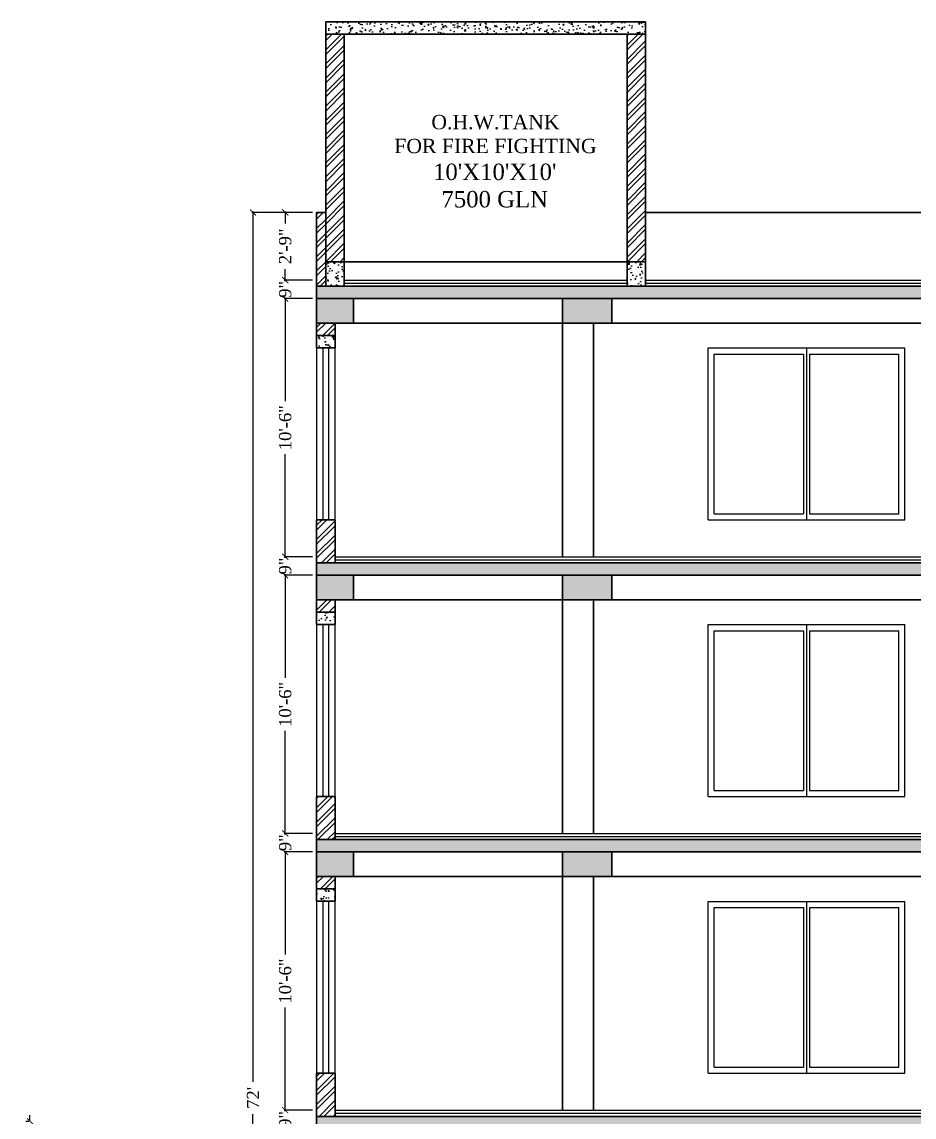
# Model space of a CAD drawing. Header units: inches. Extents: x 137014 to 144844, y -150241 to -148176.
# Drawn here: x 143550 to 143985, y -149403 to -148868 of the extents above; entities that cross this region are included whole.
import ezdxf

# ---------------------------------------------------------------- set-up
doc = ezdxf.new("R2010")
doc.units = ezdxf.units.IN
doc.header["$LTSCALE"] = 15
doc.header["$MEASUREMENT"] = 0
doc.header["$PDMODE"] = 2
doc.layers.get('0').update_dxf_attribs({"linetype": 'CONTINUOUS'})
doc.layers.get('Defpoints').update_dxf_attribs({"linetype": 'CONTINUOUS'})
doc.layers.add('DIMENSION', color=251, linetype='CONTINUOUS', lineweight=15)
doc.layers.add('WALL', color=1, linetype='CONTINUOUS', lineweight=30)
for name, color, linetype in [('HACH', 8, 'CONTINUOUS'), ('HATCH', 252, 'CONTINUOUS'), ('stair', 31, 'CONTINUOUS'), ('TEXT', 2, 'CONTINUOUS'), ('WINDOW', 140, 'CONTINUOUS')]:
    doc.layers.add(name, color=color, linetype=linetype)
doc.styles.add('arial', font='times.ttf')
doc.styles.add('times', font='times.ttf', dxfattribs={"height": 6})
doc.dimstyles.new('NAUMAN', dxfattribs={"dimtxt": 7, "dimasz": 3, "dimexe": 0.5, "dimexo": 2, "dimgap": 3, "dimtad": 0, "dimdec": 1, "dimzin": 0, "dimdsep": 46, "dimlunit": 4, "dimtxsty": 'times', "dimblk1": 'ARCHTICK', "dimblk2": 'ARCHTICK', "dimsah": 1, "dimcen": 0, "dimdle": 0.5, "dimclrd": 256, "dimclre": 256, "dimclrt": 2, "dimadec": 0, "dimazin": 0, "dimtfac": 1, "dimtdec": 1, "dimtix": 1, "dimtofl": 0, "dimtmove": 1, "dimatfit": 3, "dimldrblk": 'ARCHTICK', "dimfxl": 4, "dimtolj": 1, "dimtzin": 0, "dimarcsym": 0})
pattern_1 = [(50, (-432.95, 3237.4475), (7.17260183, -0.62752135), [0.75, -8.25]), (355, (-432.95, 3237.4475), (-1.38751334, 7.52192134), [0.6, -6.6]), (100.4514445, (-432.3525, 3237.395), (5.78508847, 6.8943999), [0.63740192, -7.01142112]), (46.1842, (-432.95, 3239.4475), (10.6724133, -1.6551928), [1.125, -12.375]), (96.6356355, (-432.061, 3239.31), (9.34661946, 9.741186), [0.9561034, -10.5171376]), (351.184164, (-432.95, 3239.448), (9.34661945, 9.741186), [0.9, -9.9]), (21, (-431.95, 3238.9475), (5.96907052, -4.0261889), [0.75, -8.25]), (326, (-431.95, 3238.9475), (2.43315332, 7.25150045), [0.6, -6.6]), (71.4514447, (-431.453, 3238.612), (8.40222377, 3.22531153), [0.6374019, -7.01142112]), (37.5, (-432.9502, 3237.4475), (0.121598553, 3.328938538), [0, -6.52, 0, -6.7, 0, -6.625]), (7.5, (-432.9502, 3237.4475), (2.630695374, 3.94411712), [0, -3.82, 0, -6.37, 0, -2.525]), (327.5, (-435.1802, 3237.4475), (5.338224362, -0.225548717), [0, -2.5, 0, -7.8, 0, -10.35]), (317.5, (-436.18, 3237.4475), (5.83186169, 1.00104982), [0, -3.25, 0, -5.18, 0, -7.35])]
pattern_2 = [(45, (0, 0), (-3.44714556, 3.44714556), []), (45, (2.298, 0), (-3.44714556, 3.44714556), [])]
pattern_3 = [(50, (0, 0), (7.17260183, -0.62752135), [0.75, -8.25]), (355, (0, 0), (-1.38751334, 7.52192134), [0.6, -6.6]), (100.4514, (0.598, -0.052), (5.78509382, 6.89439542), [0.6374019, -7.01142112]), (46.1842, (0, 2), (10.6724105, -1.65519014), [1.125, -12.375]), (96.6356, (0.889, 1.862), (9.34662706, 9.7411787), [0.9561029, -10.51713]), (351.1842, (0, 2), (9.34661945, 9.741186), [0.9, -9.9]), (21, (1, 1.5), (5.96907052, -4.0261889), [0.75, -8.25]), (326, (1, 1.5), (2.43315332, 7.25150045), [0.6, -6.6]), (71.4514, (1.4974, 1.1645), (8.40222629, 3.22530497), [0.6374019, -7.01142112]), (37.5, (0, 0), (0.121598553, 3.328938538), [0, -6.52, 0, -6.7, 0, -6.625]), (7.5, (0, 0), (2.630695374, 3.94411712), [0, -3.82, 0, -6.37, 0, -2.525]), (327.5, (-2.23, 0), (5.33822436, -0.225548717), [0, -2.5, 0, -7.8, 0, -10.35]), (317.5, (-3.23, 0), (5.83186169, 1.00104982), [0, -3.25, 0, -5.18, 0, -7.35])]

# ---------------------------------------------------------------- blocks, each defined once
blk = doc.blocks.new('_ARCHTICK')
at = {"color": 0, "linetype": 'ByBlock', "const_width": 0.15}
blk.add_lwpolyline([(-0.5, -0.5), (0.5, 0.5)], dxfattribs=at)
blk = doc.blocks.new('*D1170')
at = {"layer": 'Defpoints', "color": 0, "ltscale": 5, "transparency": 16777216}
for p in [(143553.49, -149404.84), (143553.49, -149404.84), (143553.49, -149416.84)]:
    blk.add_point(p, dxfattribs=at)
at = {"layer": 'HATCH', "lineweight": -2, "ltscale": 5, "transparency": 16777216}
for p, q in [((143553.49, -149404.84), (143553.49, -149401.84)), ((143551.49, -149404.84), (143552.99, -149404.84)), ((143551.49, -149416.84), (143552.99, -149416.84)), ((143553.49, -149416.84), (143553.49, -149419.84))]:
    blk.add_line(p, q, dxfattribs=at)
at = {"layer": 'HATCH', "lineweight": -2, "ltscale": 5, "transparency": 16777216, "xscale": 3, "yscale": 3, "zscale": 3}
for p, rotation in [((143553.49, -149404.84), 270), ((143553.49, -149416.84), 90)]:
    blk.add_blockref('_ARCHTICK', p, dxfattribs=dict(at, rotation=rotation))
at = {"layer": 'HATCH', "color": 2, "ltscale": 5, "transparency": 16777216, "insert": (143553.49, -149410.84), "char_height": 6, "attachment_point": 5, "rotation": 90, "style": 'times'}
blk.add_mtext("\\A1;1'", dxfattribs=at)
blk = doc.blocks.new('*D1274')
at = {"layer": 'Defpoints', "color": 0, "ltscale": 5, "transparency": 16777216}
for p in [(143693.36, -148961.46), (143678.02, -148994.46), (143693.36, -148994.46)]:
    blk.add_point(p, dxfattribs=at)
at = {"layer": 'DIMENSION', "lineweight": -2, "ltscale": 5, "transparency": 16777216}
for p, q in [((143691.36, -148961.46), (143677.52, -148961.46)), ((143678.02, -148960.96), (143678.02, -148966.84)), ((143678.02, -148994.96), (143678.02, -148989.08)), ((143691.36, -148994.46), (143677.52, -148994.46))]:
    blk.add_line(p, q, dxfattribs=at)
at = {"layer": 'DIMENSION', "lineweight": -2, "ltscale": 5, "transparency": 16777216, "xscale": 3, "yscale": 3, "zscale": 3}
for p, rotation in [((143678.02, -148961.46), 90), ((143678.02, -148994.46), 270)]:
    blk.add_blockref('_ARCHTICK', p, dxfattribs=dict(at, rotation=rotation))
at = {"layer": 'DIMENSION', "color": 2, "ltscale": 5, "transparency": 16777216, "insert": (143678.02, -148977.96), "char_height": 6, "attachment_point": 5, "rotation": 90, "style": 'times'}
blk.add_mtext('\\A1;2\'-9"', dxfattribs=at)
blk = doc.blocks.new('*D1275')
at = {"layer": 'Defpoints', "color": 0, "ltscale": 5, "transparency": 16777216}
for p in [(143693.36, -148994.46), (143678.02, -149003.46), (143693.36, -149003.46)]:
    blk.add_point(p, dxfattribs=at)
at = {"layer": 'DIMENSION', "lineweight": -2, "ltscale": 5, "transparency": 16777216}
for p, q in [((143691.36, -148994.46), (143677.52, -148994.46)), ((143678.02, -148994.46), (143678.02, -148991.46)), ((143691.36, -149003.46), (143677.52, -149003.46)), ((143678.02, -149003.46), (143678.02, -149006.46))]:
    blk.add_line(p, q, dxfattribs=at)
at = {"layer": 'DIMENSION', "lineweight": -2, "ltscale": 5, "transparency": 16777216, "xscale": 3, "yscale": 3, "zscale": 3}
for p, rotation in [((143678.02, -148994.46), 270), ((143678.02, -149003.46), 90)]:
    blk.add_blockref('_ARCHTICK', p, dxfattribs=dict(at, rotation=rotation))
at = {"layer": 'DIMENSION', "color": 2, "ltscale": 5, "transparency": 16777216, "insert": (143678.02, -148998.96), "char_height": 6, "attachment_point": 5, "rotation": 90, "style": 'times'}
blk.add_mtext('\\A1;9"', dxfattribs=at)
blk = doc.blocks.new('*D1276')
at = {"layer": 'Defpoints', "color": 0, "ltscale": 5, "transparency": 16777216}
for p in [(143693.36, -149003.46), (143678.02, -149129.46), (143693.36, -149129.46)]:
    blk.add_point(p, dxfattribs=at)
at = {"layer": 'DIMENSION', "lineweight": -2, "ltscale": 5, "transparency": 16777216}
for p, q in [((143691.36, -149003.46), (143677.52, -149003.46)), ((143678.02, -149002.96), (143678.02, -149053.54)), ((143678.02, -149129.96), (143678.02, -149079.37)), ((143691.36, -149129.46), (143677.52, -149129.46))]:
    blk.add_line(p, q, dxfattribs=at)
at = {"layer": 'DIMENSION', "lineweight": -2, "ltscale": 5, "transparency": 16777216, "xscale": 3, "yscale": 3, "zscale": 3}
for p, rotation in [((143678.02, -149003.46), 90), ((143678.02, -149129.46), 270)]:
    blk.add_blockref('_ARCHTICK', p, dxfattribs=dict(at, rotation=rotation))
at = {"layer": 'DIMENSION', "color": 2, "ltscale": 5, "transparency": 16777216, "insert": (143678.02, -149066.46), "char_height": 6, "attachment_point": 5, "rotation": 90, "style": 'times'}
blk.add_mtext('\\A1;10\'-6"', dxfattribs=at)
blk = doc.blocks.new('*D1277')
at = {"layer": 'Defpoints', "color": 0, "ltscale": 5, "transparency": 16777216}
for p in [(143693.36, -149129.46), (143678.02, -149138.46), (143693.36, -149138.46)]:
    blk.add_point(p, dxfattribs=at)
at = {"layer": 'DIMENSION', "lineweight": -2, "ltscale": 5, "transparency": 16777216}
for p, q in [((143691.36, -149129.46), (143677.52, -149129.46)), ((143678.02, -149129.46), (143678.02, -149126.46)), ((143691.36, -149138.46), (143677.52, -149138.46)), ((143678.02, -149138.46), (143678.02, -149141.46))]:
    blk.add_line(p, q, dxfattribs=at)
at = {"layer": 'DIMENSION', "lineweight": -2, "ltscale": 5, "transparency": 16777216, "xscale": 3, "yscale": 3, "zscale": 3}
for p, rotation in [((143678.02, -149129.46), 270), ((143678.02, -149138.46), 90)]:
    blk.add_blockref('_ARCHTICK', p, dxfattribs=dict(at, rotation=rotation))
at = {"layer": 'DIMENSION', "color": 2, "ltscale": 5, "transparency": 16777216, "insert": (143678.02, -149133.96), "char_height": 6, "attachment_point": 5, "rotation": 90, "style": 'times'}
blk.add_mtext('\\A1;9"', dxfattribs=at)
blk = doc.blocks.new('*D1278')
at = {"layer": 'Defpoints', "color": 0, "ltscale": 5, "transparency": 16777216}
for p in [(143693.36, -149138.46), (143678.02, -149264.46), (143693.36, -149264.46)]:
    blk.add_point(p, dxfattribs=at)
at = {"layer": 'DIMENSION', "lineweight": -2, "ltscale": 5, "transparency": 16777216}
for p, q in [((143691.36, -149138.46), (143677.52, -149138.46)), ((143678.02, -149137.96), (143678.02, -149188.54)), ((143678.02, -149264.96), (143678.02, -149214.37)), ((143691.36, -149264.46), (143677.52, -149264.46))]:
    blk.add_line(p, q, dxfattribs=at)
at = {"layer": 'DIMENSION', "lineweight": -2, "ltscale": 5, "transparency": 16777216, "xscale": 3, "yscale": 3, "zscale": 3}
for p, rotation in [((143678.02, -149138.46), 90), ((143678.02, -149264.46), 270)]:
    blk.add_blockref('_ARCHTICK', p, dxfattribs=dict(at, rotation=rotation))
at = {"layer": 'DIMENSION', "color": 2, "ltscale": 5, "transparency": 16777216, "insert": (143678.02, -149201.46), "char_height": 6, "attachment_point": 5, "rotation": 90, "style": 'times'}
blk.add_mtext('\\A1;10\'-6"', dxfattribs=at)
blk = doc.blocks.new('*D1279')
at = {"layer": 'Defpoints', "color": 0, "ltscale": 5, "transparency": 16777216}
for p in [(143693.36, -149264.46), (143678.02, -149273.46), (143693.36, -149273.46)]:
    blk.add_point(p, dxfattribs=at)
at = {"layer": 'DIMENSION', "lineweight": -2, "ltscale": 5, "transparency": 16777216}
for p, q in [((143678.02, -149264.46), (143678.02, -149261.46)), ((143691.36, -149264.46), (143677.52, -149264.46)), ((143691.36, -149273.46), (143677.52, -149273.46)), ((143678.02, -149273.46), (143678.02, -149276.46))]:
    blk.add_line(p, q, dxfattribs=at)
at = {"layer": 'DIMENSION', "lineweight": -2, "ltscale": 5, "transparency": 16777216, "xscale": 3, "yscale": 3, "zscale": 3}
for p, rotation in [((143678.02, -149264.46), 270), ((143678.02, -149273.46), 90)]:
    blk.add_blockref('_ARCHTICK', p, dxfattribs=dict(at, rotation=rotation))
at = {"layer": 'DIMENSION', "color": 2, "ltscale": 5, "transparency": 16777216, "insert": (143678.02, -149268.96), "char_height": 6, "attachment_point": 5, "rotation": 90, "style": 'times'}
blk.add_mtext('\\A1;9"', dxfattribs=at)
blk = doc.blocks.new('*D1280')
at = {"layer": 'Defpoints', "color": 0, "ltscale": 5, "transparency": 16777216}
for p in [(143693.36, -149273.46), (143678.02, -149399.46), (143693.36, -149399.46)]:
    blk.add_point(p, dxfattribs=at)
at = {"layer": 'DIMENSION', "lineweight": -2, "ltscale": 5, "transparency": 16777216}
for p, q in [((143691.36, -149273.46), (143677.52, -149273.46)), ((143678.02, -149272.96), (143678.02, -149323.54)), ((143678.02, -149399.96), (143678.02, -149349.37)), ((143691.36, -149399.46), (143677.52, -149399.46))]:
    blk.add_line(p, q, dxfattribs=at)
at = {"layer": 'DIMENSION', "lineweight": -2, "ltscale": 5, "transparency": 16777216, "xscale": 3, "yscale": 3, "zscale": 3}
for p, rotation in [((143678.02, -149273.46), 90), ((143678.02, -149399.46), 270)]:
    blk.add_blockref('_ARCHTICK', p, dxfattribs=dict(at, rotation=rotation))
at = {"layer": 'DIMENSION', "color": 2, "ltscale": 5, "transparency": 16777216, "insert": (143678.02, -149336.46), "char_height": 6, "attachment_point": 5, "rotation": 90, "style": 'times'}
blk.add_mtext('\\A1;10\'-6"', dxfattribs=at)
blk = doc.blocks.new('*D1281')
at = {"layer": 'Defpoints', "color": 0, "ltscale": 5, "transparency": 16777216}
for p in [(143693.36, -149399.46), (143678.02, -149408.46), (143693.36, -149408.46)]:
    blk.add_point(p, dxfattribs=at)
at = {"layer": 'DIMENSION', "lineweight": -2, "ltscale": 5, "transparency": 16777216}
for p, q in [((143678.02, -149399.46), (143678.02, -149396.46)), ((143691.36, -149399.46), (143677.52, -149399.46)), ((143691.36, -149408.46), (143677.52, -149408.46)), ((143678.02, -149408.46), (143678.02, -149411.46))]:
    blk.add_line(p, q, dxfattribs=at)
at = {"layer": 'DIMENSION', "lineweight": -2, "ltscale": 5, "transparency": 16777216, "xscale": 3, "yscale": 3, "zscale": 3}
for p, rotation in [((143678.02, -149399.46), 270), ((143678.02, -149408.46), 90)]:
    blk.add_blockref('_ARCHTICK', p, dxfattribs=dict(at, rotation=rotation))
at = {"layer": 'DIMENSION', "color": 2, "ltscale": 5, "transparency": 16777216, "insert": (143678.02, -149403.96), "char_height": 6, "attachment_point": 5, "rotation": 90, "style": 'times'}
blk.add_mtext('\\A1;9"', dxfattribs=at)
blk = doc.blocks.new('*D1284')
at = {"layer": 'Defpoints', "color": 0, "ltscale": 5, "transparency": 16777216}
for p in [(143662.3, -148961.46), (143693.36, -148961.46), (143693.36, -149825.46)]:
    blk.add_point(p, dxfattribs=at)
at = {"layer": 'DIMENSION', "lineweight": -2, "ltscale": 5, "transparency": 16777216}
for p, q in [((143691.36, -148961.46), (143661.8, -148961.46)), ((143662.3, -148960.96), (143662.3, -149385.58)), ((143662.3, -149825.96), (143662.3, -149401.33)), ((143691.36, -149825.46), (143661.8, -149825.46))]:
    blk.add_line(p, q, dxfattribs=at)
at = {"layer": 'DIMENSION', "lineweight": -2, "ltscale": 5, "transparency": 16777216, "xscale": 3, "yscale": 3, "zscale": 3}
for p, rotation in [((143662.3, -148961.46), 90), ((143662.3, -149825.46), 270)]:
    blk.add_blockref('_ARCHTICK', p, dxfattribs=dict(at, rotation=rotation))
at = {"layer": 'DIMENSION', "color": 2, "ltscale": 5, "transparency": 16777216, "insert": (143662.3, -149393.46), "char_height": 6, "attachment_point": 5, "rotation": 90, "style": 'times'}
blk.add_mtext("\\A1;72'", dxfattribs=at)

msp = doc.modelspace()

# ---------------------------------------------------------------- hatches: boundary and pattern name
at = {"layer": 'HACH', "ltscale": 5}
h = msp.add_hatch(dxfattribs=at)
h.set_pattern_fill('AR-CONC', color=256)
h.set_pattern_definition([(50, (0, -33), (7.17260183, -0.62752135), [0.75, -8.25]), (355, (0, -33), (-1.38751334, 7.52192134), [0.6, -6.6]), (100.4514, (0.598, -33.052), (5.78509382, 6.89439542), [0.6374019, -7.01142112]), (46.1842, (0, -31), (10.6724105, -1.65519014), [1.125, -12.375]), (96.6356, (0.889, -31.138), (9.34662706, 9.7411787), [0.9561029, -10.51713]), (351.1842, (0, -31), (9.34661945, 9.741186), [0.9, -9.9]), (21, (1, -31.5), (5.96907052, -4.0261889), [0.75, -8.25]), (326, (1, -31.5), (2.43315332, 7.25150045), [0.6, -6.6]), (71.4514, (1.4974, -31.8355), (8.40222629, 3.22530497), [0.6374019, -7.01142112]), (37.5, (0, -33), (0.121598553, 3.328938538), [0, -6.52, 0, -6.7, 0, -6.625]), (7.5, (0, -33), (2.630695374, 3.94411712), [0, -3.82, 0, -6.37, 0, -2.525]), (327.5, (-2.23, -33), (5.33822436, -0.225548717), [0, -2.5, 0, -7.8, 0, -10.35]), (317.5, (-3.23, -33), (5.83186169, 1.00104982), [0, -3.25, 0, -5.18, 0, -7.35])])
h.paths.add_polyline_path([(143853.86007, -148874.45726), (143853.86007, -148868.45726), (143697.86007, -148868.45726), (143697.86007, -148874.45726)])
h = msp.add_hatch(dxfattribs=at)
h.set_pattern_fill('AR-CONC', color=256)
h.set_pattern_definition(pattern_3)
h.paths.add_polyline_path([(143697.86007, -148997.45726), (143706.86007, -148997.45726), (143706.86007, -148985.45726), (143697.86007, -148985.45726)])
h = msp.add_hatch(dxfattribs=at)
h.set_pattern_fill('AR-CONC', color=256)
h.set_pattern_definition(pattern_3)
h.paths.add_polyline_path([(143853.86007, -148985.45726), (143844.86007, -148985.45726), (143844.86007, -148997.45726), (143853.86007, -148997.45726)])
h = msp.add_hatch(dxfattribs=at)
h.set_pattern_fill('AR-CONC', color=256)
h.set_pattern_definition(pattern_1)
h.paths.add_polyline_path([(143693.36007, -148997.45726), (143693.36007, -149003.45726), (144413.36007, -149003.45726), (144413.36007, -148997.45726)])
h = msp.add_hatch(color=256, dxfattribs=at)
h.dxf.hatch_style = 1
h.paths.add_polyline_path([(143711.36007, -149003.45726), (143693.36007, -149003.45726), (143693.36007, -149015.45726), (143711.36007, -149015.45726)])
h = msp.add_hatch(color=256, dxfattribs=at)
h.dxf.hatch_style = 1
h.paths.add_polyline_path([(143837.36007, -149015.45726), (143837.36007, -149003.45726), (143813.36007, -149003.45726), (143813.36007, -149015.45726)])
h = msp.add_hatch(dxfattribs=at)
h.set_pattern_fill('AR-CONC', color=256)
h.set_pattern_definition(pattern_3)
h.paths.add_polyline_path([(143693.36007, -149021.45726), (143693.36007, -149027.45726), (143702.36007, -149027.45726), (143702.36007, -149021.45726)])
h = msp.add_hatch(dxfattribs=at)
h.set_pattern_fill('AR-CONC', color=256)
h.set_pattern_definition(pattern_1)
h.paths.add_polyline_path([(143693.36007, -149132.45726), (143693.36007, -149138.45726), (144404.36007, -149138.45726), (144404.36007, -149132.45726)])
h = msp.add_hatch(color=256, dxfattribs=at)
h.dxf.hatch_style = 1
h.paths.add_polyline_path([(143711.36007, -149138.45726), (143693.36007, -149138.45726), (143693.36007, -149150.45726), (143711.36007, -149150.45726)])
h = msp.add_hatch(color=256, dxfattribs=at)
h.dxf.hatch_style = 1
h.paths.add_polyline_path([(143837.36007, -149138.45726), (143813.36007, -149138.45726), (143813.36007, -149150.45726), (143837.36007, -149150.45726)])
h = msp.add_hatch(dxfattribs=at)
h.set_pattern_fill('AR-CONC', color=256)
h.set_pattern_definition(pattern_3)
h.paths.add_polyline_path([(143693.36007, -149156.45726), (143693.36007, -149162.45726), (143702.36007, -149162.45726), (143702.36007, -149156.45726)])
h = msp.add_hatch(dxfattribs=at)
h.set_pattern_fill('AR-CONC', color=256)
h.set_pattern_definition(pattern_1)
h.paths.add_polyline_path([(144413.36007, -149267.45726), (143693.36007, -149267.45726), (143693.36007, -149273.45726), (144413.36007, -149273.45726)])
h = msp.add_hatch(color=256, dxfattribs=at)
h.dxf.hatch_style = 1
h.paths.add_polyline_path([(143711.36007, -149273.45726), (143693.36007, -149273.45726), (143693.36007, -149285.45726), (143711.36007, -149285.45726)])
h = msp.add_hatch(color=256, dxfattribs=at)
h.dxf.hatch_style = 1
h.paths.add_polyline_path([(143837.36007, -149273.45726), (143813.36007, -149273.45726), (143813.36007, -149285.45726), (143837.36007, -149285.45726)])
h = msp.add_hatch(dxfattribs=at)
h.set_pattern_fill('AR-CONC', color=256)
h.set_pattern_definition(pattern_3)
h.paths.add_polyline_path([(143693.36007, -149291.45726), (143693.36007, -149297.45726), (143702.36007, -149297.45726), (143702.36007, -149291.45726)])
h = msp.add_hatch(dxfattribs=at)
h.set_pattern_fill('AR-CONC', color=256)
h.set_pattern_definition(pattern_1)
h.paths.add_polyline_path([(143693.36007, -149402.45726), (143693.36007, -149408.45726), (144413.36007, -149408.45726), (144413.36007, -149402.45726)])
at = {"layer": 'HATCH'}
h = msp.add_hatch(dxfattribs=at)
h.set_pattern_fill('ANSI32,_O', color=6, scale=13)
h.set_pattern_definition(pattern_2)
h.paths.add_polyline_path([(143697.86007, -148874.45726), (143697.86007, -148979.45726), (143697.86007, -148985.45726), (143706.86007, -148985.45726), (143706.86007, -148874.45726)])
h = msp.add_hatch(dxfattribs=at)
h.set_pattern_fill('ANSI32,_O', color=6, scale=13)
h.set_pattern_definition(pattern_2)
h.paths.add_polyline_path([(143844.86007, -148874.45726), (143844.86007, -148985.45726), (143853.86007, -148985.45726), (143853.86007, -148874.45726)])
h = msp.add_hatch(dxfattribs=at)
h.set_pattern_fill('ANSI32,_O', color=6, scale=13)
h.set_pattern_definition(pattern_2)
h.paths.add_polyline_path([(143697.86007, -148961.45726), (143693.36007, -148961.45726), (143693.36007, -148997.45726), (143697.86007, -148997.45726)])
h = msp.add_hatch(dxfattribs=at)
h.set_pattern_fill('ANSI32,_O', color=6, scale=13)
h.set_pattern_definition(pattern_2)
h.paths.add_polyline_path([(143702.36007, -149021.45726), (143702.36007, -149015.45726), (143693.36007, -149015.45726), (143693.36007, -149021.45726)])
h = msp.add_hatch(dxfattribs=at)
h.set_pattern_fill('ANSI32,_O', color=6, scale=13)
h.set_pattern_definition(pattern_2)
h.paths.add_polyline_path([(143693.36007, -149132.45726), (143702.36007, -149132.45726), (143702.36007, -149111.45726), (143693.36007, -149111.45726)])
h = msp.add_hatch(dxfattribs=at)
h.set_pattern_fill('ANSI32,_O', color=6, scale=13)
h.set_pattern_definition(pattern_2)
h.paths.add_polyline_path([(143693.36007, -149150.45726), (143693.36007, -149156.45726), (143702.36007, -149156.45726), (143702.36007, -149150.45726)])
h = msp.add_hatch(dxfattribs=at)
h.set_pattern_fill('ANSI32,_O', color=6, scale=13)
h.set_pattern_definition(pattern_2)
h.paths.add_polyline_path([(143702.36007, -149246.45726), (143693.36007, -149246.45726), (143693.36007, -149267.45726), (143702.36007, -149267.45726)])
h = msp.add_hatch(dxfattribs=at)
h.set_pattern_fill('ANSI32,_O', color=6, scale=13)
h.set_pattern_definition(pattern_2)
h.paths.add_polyline_path([(143693.36007, -149285.45726), (143693.36007, -149291.45726), (143702.36007, -149291.45726), (143702.36007, -149285.45726)])
h = msp.add_hatch(dxfattribs=at)
h.set_pattern_fill('ANSI32,_O', color=6, scale=13)
h.set_pattern_definition(pattern_2)
h.paths.add_polyline_path([(143702.36007, -149381.45726), (143693.36007, -149381.45726), (143693.36007, -149402.45726), (143702.36007, -149402.45726)])

# ---------------------------------------------------------------- linework, layer by layer
at = {"layer": 'stair'}
for p, q in [((143706.86007, -148874.45726), (143844.86007, -148874.45726)), ((143706.86007, -148994.45726), (143844.86007, -148994.45726)), ((143706.86007, -148995.95726), (143844.86007, -148995.95726)), ((143853.86007, -148994.45726), (144408.86007, -148994.45726)), ((143853.86007, -148995.95726), (144408.86007, -148995.95726)), ((143702.36007, -149129.45726), (144278.36007, -149129.45726)), ((143702.36007, -149130.95726), (144278.36007, -149130.95726)), ((143702.36007, -149264.45726), (144278.36007, -149264.45726)), ((143702.36007, -149265.95726), (144278.36007, -149265.95726)), ((143702.36007, -149399.45726), (144278.36007, -149399.45726)), ((143702.36007, -149400.95726), (144278.36007, -149400.95726))]:
    msp.add_line(p, q, dxfattribs=at)
at = {"layer": 'WALL'}
for p, q in [((143853.86007, -148868.45726), (143697.86007, -148868.45726)), ((143697.86007, -148979.45726), (143697.86007, -148868.45726)), ((143853.86007, -148997.45726), (143853.86007, -148868.45726)), ((143853.86007, -148874.45726), (143697.86007, -148874.45726)), ((143706.86007, -148985.45726), (143706.86007, -148874.45726)), ((143844.86007, -148985.45726), (143844.86007, -148874.45726)), ((143693.36007, -148961.45726), (143693.36007, -149027.45726)), ((144408.86007, -148961.45726), (143853.86007, -148961.45726)), ((143706.86007, -148985.45726), (143697.86007, -148985.45726)), ((143706.86007, -148997.45726), (143706.86007, -148985.45726)), ((143844.86007, -148985.45726), (143706.86007, -148985.45726)), ((143853.86007, -148985.45726), (143844.86007, -148985.45726)), ((143844.86007, -148997.45726), (143844.86007, -148985.45726)), ((143693.36007, -148997.45726), (144413.36007, -148997.45726)), ((143693.36007, -149003.45726), (144413.36007, -149003.45726)), ((143813.36007, -149003.45726), (143813.36007, -149015.45726)), ((143837.36007, -149015.45726), (143837.36007, -149003.45726)), ((143813.36007, -149015.45726), (143837.36007, -149015.45726)), ((143693.36007, -149132.45726), (144413.36007, -149132.45726)), ((143693.36007, -149138.45726), (144413.36007, -149138.45726)), ((143813.36007, -149138.45726), (143813.36007, -149150.45726)), ((143837.36007, -149150.45726), (143837.36007, -149138.45726)), ((143813.36007, -149150.45726), (143837.36007, -149150.45726)), ((143693.36007, -149267.45726), (144413.36007, -149267.45726)), ((143693.36007, -149273.45726), (144413.36007, -149273.45726)), ((143813.36007, -149273.45726), (143813.36007, -149285.45726)), ((143837.36007, -149285.45726), (143837.36007, -149273.45726)), ((143813.36007, -149285.45726), (143837.36007, -149285.45726)), ((143693.36007, -149402.45726), (144413.36007, -149402.45726))]:
    msp.add_line(p, q, dxfattribs=at)
at = {"layer": 'WALL', "ltscale": 5}
for p, q in [((143693.36007, -148961.45726), (143697.86007, -148961.45726)), ((143697.86007, -148961.45726), (143697.86007, -148997.45726)), ((143711.36007, -149003.45726), (143711.36007, -149015.45726)), ((143711.36007, -149015.45726), (143693.36007, -149015.45726)), ((143702.36007, -149027.45726), (143702.36007, -149015.45726)), ((143711.36007, -149015.45726), (143813.36007, -149015.45726)), ((143813.36007, -149015.45726), (143813.36007, -149129.45726)), ((143828.36007, -149129.45726), (143828.36007, -149015.45726)), ((143837.36007, -149015.45726), (143989.36007, -149015.45726)), ((143702.36007, -149021.45726), (143693.36007, -149021.45726)), ((143702.36007, -149027.45726), (143693.36007, -149027.45726)), ((143702.36007, -149111.45726), (143693.36007, -149111.45726)), ((143693.36007, -149162.45726), (143693.36007, -149111.45726)), ((143702.36007, -149132.45726), (143702.36007, -149111.45726)), ((143711.36007, -149138.45726), (143711.36007, -149150.45726)), ((143711.36007, -149150.45726), (143693.36007, -149150.45726)), ((143702.36007, -149162.45726), (143702.36007, -149150.45726)), ((143711.36007, -149150.45726), (143813.36007, -149150.45726)), ((143813.36007, -149150.45726), (143813.36007, -149264.45726)), ((143828.36007, -149264.45726), (143828.36007, -149150.45726)), ((143837.36007, -149150.45726), (143989.36007, -149150.45726)), ((143702.36007, -149156.45726), (143693.36007, -149156.45726)), ((143702.36007, -149162.45726), (143693.36007, -149162.45726)), ((143702.36007, -149246.45726), (143693.36007, -149246.45726)), ((143693.36007, -149297.45726), (143693.36007, -149246.45726)), ((143702.36007, -149267.45726), (143702.36007, -149246.45726)), ((143711.36007, -149273.45726), (143711.36007, -149285.45726)), ((143711.36007, -149285.45726), (143693.36007, -149285.45726)), ((143702.36007, -149297.45726), (143702.36007, -149285.45726)), ((143711.36007, -149285.45726), (143813.36007, -149285.45726)), ((143813.36007, -149285.45726), (143813.36007, -149399.45726)), ((143828.36007, -149399.45726), (143828.36007, -149285.45726)), ((143837.36007, -149285.45726), (143989.36007, -149285.45726)), ((143702.36007, -149291.45726), (143693.36007, -149291.45726)), ((143702.36007, -149297.45726), (143693.36007, -149297.45726)), ((143702.36007, -149381.45726), (143693.36007, -149381.45726)), ((143693.36007, -149432.45726), (143693.36007, -149381.45726)), ((143702.36007, -149402.45726), (143702.36007, -149381.45726))]:
    msp.add_line(p, q, dxfattribs=at)
at = {"layer": 'WINDOW'}
for p, q in [((143693.36007, -149027.45726), (143693.36007, -149111.45726)), ((143696.36007, -149027.45726), (143696.36007, -149111.45726)), ((143699.36007, -149111.45726), (143699.36007, -149027.55001)), ((143702.36007, -149111.45726), (143702.36007, -149027.55001)), ((143884.36007, -149111.45726), (143884.36007, -149027.55001)), ((143884.36007, -149027.55001), (143980.36007, -149027.55001)), ((143932.36007, -149027.55001), (143932.36007, -149111.45726)), ((143980.36007, -149111.45726), (143980.36007, -149027.55001)), ((143887.36007, -149108.45726), (143887.36007, -149030.55001)), ((143887.36007, -149030.55001), (143930.86007, -149030.55001)), ((143930.86007, -149030.55001), (143930.86007, -149108.45726)), ((143933.86007, -149030.55001), (143977.36007, -149030.55001)), ((143933.86007, -149030.55001), (143933.86007, -149108.45726)), ((143977.36007, -149108.45726), (143977.36007, -149030.55001)), ((143887.36007, -149108.45726), (143930.86007, -149108.45726)), ((143933.86007, -149108.45726), (143977.36007, -149108.45726)), ((143884.36007, -149111.45726), (143980.36007, -149111.45726)), ((143693.36007, -149162.45726), (143693.36007, -149246.45726)), ((143696.36007, -149162.45726), (143696.36007, -149246.45726)), ((143699.36007, -149246.45726), (143699.36007, -149162.55001)), ((143702.36007, -149246.45726), (143702.36007, -149162.55001)), ((143884.36007, -149246.45726), (143884.36007, -149162.55001)), ((143884.36007, -149162.55001), (143980.36007, -149162.55001)), ((143887.36007, -149243.45726), (143887.36007, -149165.55001)), ((143887.36007, -149165.55001), (143930.86007, -149165.55001)), ((143930.86007, -149165.55001), (143930.86007, -149243.45726)), ((143932.36007, -149162.55001), (143932.36007, -149246.45726)), ((143933.86007, -149165.55001), (143977.36007, -149165.55001)), ((143933.86007, -149165.55001), (143933.86007, -149243.45726)), ((143977.36007, -149243.45726), (143977.36007, -149165.55001)), ((143980.36007, -149246.45726), (143980.36007, -149162.55001)), ((143884.36007, -149246.45726), (143980.36007, -149246.45726)), ((143887.36007, -149243.45726), (143930.86007, -149243.45726)), ((143933.86007, -149243.45726), (143977.36007, -149243.45726)), ((143693.36007, -149297.45726), (143693.36007, -149381.45726)), ((143696.36007, -149297.45726), (143696.36007, -149381.45726)), ((143699.36007, -149381.45726), (143699.36007, -149297.55001)), ((143702.36007, -149381.45726), (143702.36007, -149297.55001)), ((143884.36007, -149381.45726), (143884.36007, -149297.55001)), ((143884.36007, -149297.55001), (143980.36007, -149297.55001)), ((143887.36007, -149378.45726), (143887.36007, -149300.55001)), ((143887.36007, -149300.55001), (143930.86007, -149300.55001)), ((143930.86007, -149300.55001), (143930.86007, -149378.45726)), ((143932.36007, -149297.55001), (143932.36007, -149381.45726)), ((143933.86007, -149300.55001), (143977.36007, -149300.55001)), ((143933.86007, -149300.55001), (143933.86007, -149378.45726)), ((143977.36007, -149378.45726), (143977.36007, -149300.55001)), ((143980.36007, -149381.45726), (143980.36007, -149297.55001)), ((143887.36007, -149378.45726), (143930.86007, -149378.45726)), ((143933.86007, -149378.45726), (143977.36007, -149378.45726)), ((143884.36007, -149381.45726), (143980.36007, -149381.45726))]:
    msp.add_line(p, q, dxfattribs=at)

# ---------------------------------------------------------------- texts
at = {"layer": 'TEXT', "color": 7, "lineweight": 25, "attachment_point": 5, "style": 'arial'}
for s, insert, char_height in [('O.H.W.TANK\\PFOR FIRE FIGHTING', (143780.59257, -148923.21222), 7), ("10'X10'X10'\\P7500 GLN", (143780.24731, -148948.35412), 8)]:
    msp.add_mtext(s, dxfattribs=dict(at, insert=insert, char_height=char_height))

# ---------------------------------------------------------------- dimensions: what is measured, and where the dimension line sits
at = {"layer": 'DIMENSION', "ltscale": 5}
for base, p1, p2, picture, middle in [((143662.30383, -148961.45726), (143693.36007, -149825.45726), (143693.36007, -148961.45726), '*D1284', (143662.30383, -149393.45726)), ((143678.01769, -148994.45726), (143693.36007, -148961.45726), (143693.36007, -148994.45726), '*D1274', (143678.01769, -148977.95726)), ((143678.01769, -149003.45726), (143693.36007, -148994.45726), (143693.36007, -149003.45726), '*D1275', (143678.01769, -148998.95726)), ((143678.01769, -149129.45726), (143693.36007, -149003.45726), (143693.36007, -149129.45726), '*D1276', (143678.01769, -149066.45726)), ((143678.01769, -149138.45726), (143693.36007, -149129.45726), (143693.36007, -149138.45726), '*D1277', (143678.01769, -149133.95726)), ((143678.01769, -149264.45726), (143693.36007, -149138.45726), (143693.36007, -149264.45726), '*D1278', (143678.01769, -149201.45726)), ((143678.01769, -149273.45726), (143693.36007, -149264.45726), (143693.36007, -149273.45726), '*D1279', (143678.01769, -149268.95726)), ((143678.01769, -149399.45726), (143693.36007, -149273.45726), (143693.36007, -149399.45726), '*D1280', (143678.01769, -149336.45726)), ((143678.01769, -149408.45726), (143693.36007, -149399.45726), (143693.36007, -149408.45726), '*D1281', (143678.01769, -149403.95726))]:
    dim = msp.add_linear_dim(base=base, p1=p1, p2=p2, angle=90, dimstyle='NAUMAN', dxfattribs=at)
    dim.commit()
    dim.dimension.update_dxf_attribs({"geometry": picture, "text_midpoint": middle})
at = {"layer": 'HATCH', "ltscale": 5}
dim = msp.add_linear_dim(base=(143553.48525, -149404.84248), p1=(143553.48525, -149416.84248), p2=(143553.48525, -149404.84248), angle=90, dimstyle='NAUMAN', dxfattribs=at)
dim.commit()
dim.dimension.update_dxf_attribs({"geometry": '*D1170', "text_midpoint": (143553.48525, -149410.84248)})

doc.saveas('drawing.dxf')
